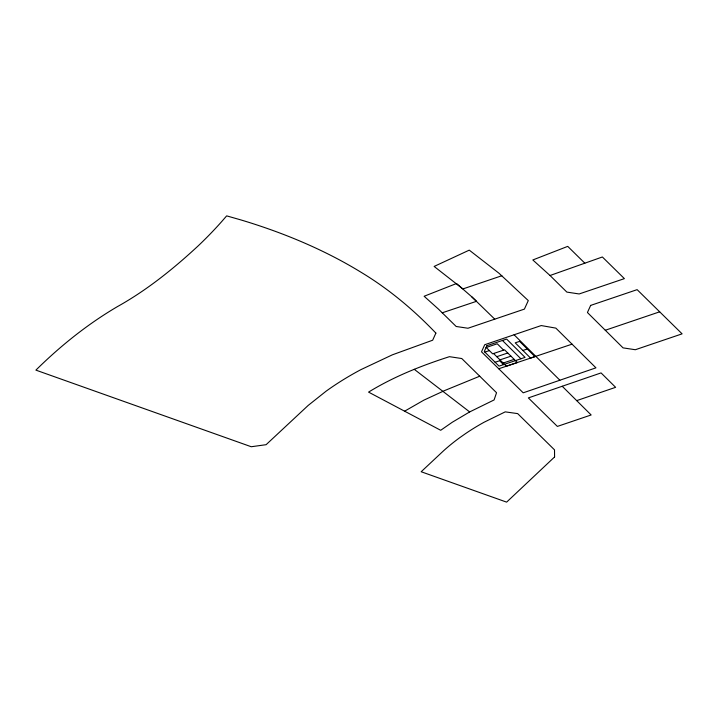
<?xml version="1.0" encoding="UTF-8"?>
<svg xmlns="http://www.w3.org/2000/svg" width="718" height="718" viewBox="0 0 718 718"><rect width="100%" height="100%" fill="white"/><g stroke="black" fill="none" stroke-linecap="round" stroke-linejoin="round"><path stroke-width="1.08" d="M404.629 411.181L423.925 400.123L444.639 390.556L479.723 376.205M469.662 411.926L452.295 422.238L440.699 430.288L368.558 392.109C393.742 376.645 421.367 365.677 449.432 356.675L461.764 358.533L496.542 392.728L494.092 399.944L469.662 411.926L414.241 369.303M550.033 275.506L602.375 256.981L624.391 278.629L579.157 293.958L566.861 292.1L550.033 275.506L532.828 259.961L567.732 246.373L584.829 263.192M562.221 386.257L528.358 397.907L557.374 426.42L591.147 414.968L562.221 386.257L601.065 372.911L615.613 387.325L576.698 400.626M559.878 380.226L523.198 392.818L481.509 351.838L484.713 344.73L541.228 325.559L555.867 328.126L595.949 367.84L559.878 380.226L514.088 334.767M501.864 275.73L462.913 288.932L434.13 266.432L469.267 250.133L499.001 273.253L528.286 300.591L524.4 309.108L467.974 328.243L456.181 326.484L438.438 309.09L424.123 296.256L456.522 283.52L471.645 296.696L494.756 319.16M605.292 330.253L659.689 311.818M442.234 312.806L476.555 301.3L471.645 296.696M486.239 347.476L497.242 343.778L503.641 350.133M484.874 352.098L489.371 350.581M496.766 356.693L507.77 352.996M522.892 350.465L527.29 348.993M499.961 359.871L510.965 356.173M495.115 362.258L499.611 360.75L503.515 364.627M503.165 363.039L514.169 359.35M498.75 368.774L572.049 344.164M502.438 340.476L520.891 358.785M493.562 353.516L506.37 366.216L517.364 362.527L504.566 349.819L492.638 353.83L486.149 347.386M435.88 333.098L432.676 340.206L392.369 354.827L360.813 369.68A338.636 195.511 0 0 0 326.151 391.148L308.201 405.419L266.1 444.693L251.255 446.74L35.9 370.129C60.492 345.852 87.632 324.087 117.474 306.586C146.948 290.144 173.469 268.783 198.168 245.888A661.556 381.949 0 0 0 221.817 221.44L226.664 215.867L240.395 219.78A427.515 246.821 0 0 1 260.481 226.143C287.864 235.351 314.601 246.561 340.063 260.212A457.402 264.08 0 0 1 361.684 272.652C389.093 289.228 413.765 309.979 435.88 333.098M486.912 345.681L484.282 351.515L499.019 366.135L525.064 357.385L506.612 339.067L486.912 345.681M590.663 305.401L587.423 312.51L623.044 347.871L635.322 349.729L682.1 333.852L637.135 289.65L590.663 305.401M554.583 456.962L506.621 502.133L421.17 471.744L443.562 450.787A271.431 156.712 0 0 1 459.493 437.854L465.309 433.771A253.517 146.364 0 0 1 484.138 422.211L505.23 411.863L517.669 413.613L554.511 449.854L554.583 456.962M519.617 341.373L515.21 342.845L530.575 358.094L534.973 356.613L519.617 341.373"/></g></svg>
